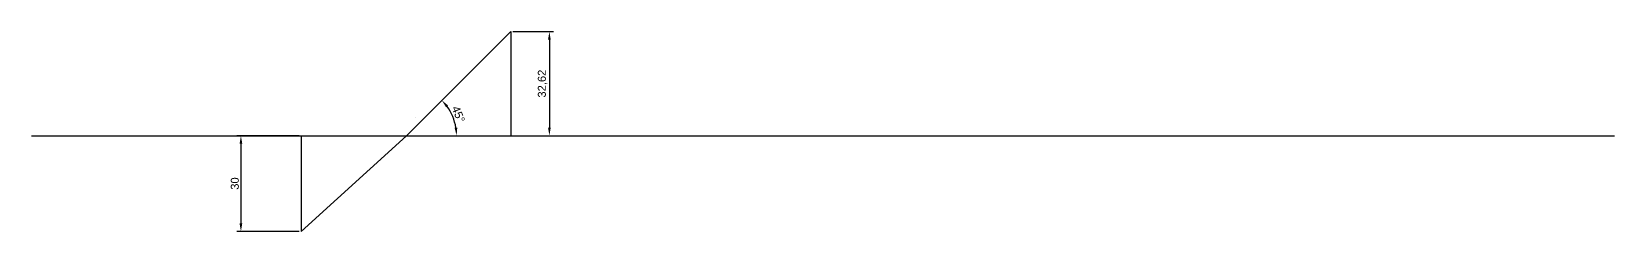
# Model space of a CAD drawing. Header units: millimetres. Extents: x 69 to 3180, y -28 to 380.
# Drawn here: x 2685.8 to 3180.3, y 265.7 to 328.3 of the extents above; entities that cross this region are included whole.
import ezdxf

# ---------------------------------------------------------------- set-up
doc = ezdxf.new("R2010")
doc.units = ezdxf.units.MM
doc.header["$PDMODE"] = 35
doc.styles.get("Standard").update_dxf_attribs({"font": 'arial.ttf'})
doc.dimstyles.new('ISO-25', dxfattribs={"dimtxt": 2.5, "dimasz": 2.5, "dimexe": 1.25, "dimexo": 0.625, "dimtad": 1, "dimtxsty": 'Standard', "dimcen": 2.5, "dimadec": 0, "dimazin": 0, "dimtfac": 1, "dimtmove": 0, "dimatfit": 3, "dimfxl": 1, "dimarcsym": 0})

# ---------------------------------------------------------------- blocks, each defined once
blk = doc.blocks.new('*D39')
at = {"color": 0, "lineweight": -2, "transparency": 16777216}
for p, q in [((2769.44, 295.66), (2749.94, 295.66)), ((2751.19, 293.16), (2751.19, 268.16)), ((2769.44, 265.66), (2749.94, 265.66))]:
    blk.add_line(p, q, dxfattribs=at)
at = {"color": 0, "transparency": 16777216}
for points in [[(2750.78, 293.16), (2751.61, 293.16), (2751.19, 295.66)], [(2750.78, 268.16), (2751.61, 268.16), (2751.19, 265.66)]]:
    blk.add_solid(points, dxfattribs=at)
at = {"layer": 'Defpoints', "color": 0, "transparency": 16777216}
for p in [(2770.07, 295.66), (2751.19, 265.66), (2770.07, 265.66)]:
    blk.add_point(p, dxfattribs=at)
at = {"color": 0, "transparency": 16777216, "insert": (2749.29, 280.66), "char_height": 2.5, "attachment_point": 5, "rotation": 90}
blk.add_mtext('30', dxfattribs=at)
blk = doc.blocks.new('*D40')
at = {"color": 0, "lineweight": -2, "transparency": 16777216}
blk.add_arc((2802.89, 295.66), 15.68, 9.1472, 35.8528, dxfattribs=at)
at = {"color": 0, "transparency": 16777216}
for points in [[(2815.28, 304.57), (2815.92, 305.11), (2813.98, 306.74)], [(2818.79, 298.18), (2817.96, 298.12), (2818.57, 295.66)]]:
    blk.add_solid(points, dxfattribs=at)
at = {"layer": 'Defpoints', "color": 0, "transparency": 16777216}
for p in [(2835.52, 328.28), (2818.04, 299.72), (2685.81, 295.66), (2802.89, 295.66), (3180.3, 295.66)]:
    blk.add_point(p, dxfattribs=at)
at = {"color": 0, "transparency": 16777216, "insert": (2819.13, 302.38), "char_height": 2.5, "attachment_point": 5, "rotation": 292.5}
blk.add_mtext('45°', dxfattribs=at)
blk = doc.blocks.new('*D41')
at = {"color": 0, "lineweight": -2, "transparency": 16777216}
for p, q in [((2836.14, 328.28), (2848.82, 328.28)), ((2847.57, 325.78), (2847.57, 298.16)), ((2836.14, 295.66), (2848.82, 295.66))]:
    blk.add_line(p, q, dxfattribs=at)
at = {"color": 0, "transparency": 16777216}
for points in [[(2847.15, 325.78), (2847.99, 325.78), (2847.57, 328.28)], [(2847.15, 298.16), (2847.99, 298.16), (2847.57, 295.66)]]:
    blk.add_solid(points, dxfattribs=at)
at = {"layer": 'Defpoints', "color": 0, "transparency": 16777216}
for p in [(2835.52, 328.28), (2835.52, 295.66), (2847.57, 295.66)]:
    blk.add_point(p, dxfattribs=at)
at = {"color": 0, "transparency": 16777216, "insert": (2845.44, 311.97), "char_height": 2.5, "attachment_point": 5, "rotation": 90}
blk.add_mtext('32,62', dxfattribs=at)

msp = doc.modelspace()

# ---------------------------------------------------------------- linework, layer by layer
for p, q in [((2802.894, 295.659), (2835.519, 328.283)), ((2835.519, 328.283), (2835.519, 295.659)), ((2805.728, 301.319), (2805.728, 301.319)), ((2685.811, 295.659), (3180.302, 295.659)), ((2770.067, 295.659), (2770.067, 265.659)), ((2802.894, 295.659), (2770.067, 265.659))]:
    msp.add_line(p, q)

# ---------------------------------------------------------------- dimensions: what is measured, and where the dimension line sits
dim = msp.add_angular_dim_2l(base=(2818.036, 299.716), line1=((2685.811, 295.659), (3180.302, 295.659)), line2=((2802.894, 295.659), (2835.519, 328.283)), dimstyle='ISO-25')
dim.commit()
dim.dimension.update_dxf_attribs({"geometry": '*D40', "text_midpoint": (2819.129, 302.384)})
for base, p1, p2, picture, middle in [((2847.57, 295.659), (2835.519, 328.283), (2835.519, 295.659), '*D41', (2845.443, 311.971)), ((2751.192, 265.659), (2770.067, 295.659), (2770.067, 265.659), '*D39', (2749.29, 280.659))]:
    dim = msp.add_linear_dim(base=base, p1=p1, p2=p2, angle=90, dimstyle='ISO-25')
    dim.commit()
    dim.dimension.update_dxf_attribs({"geometry": picture, "text_midpoint": middle})

doc.saveas('drawing.dxf')
